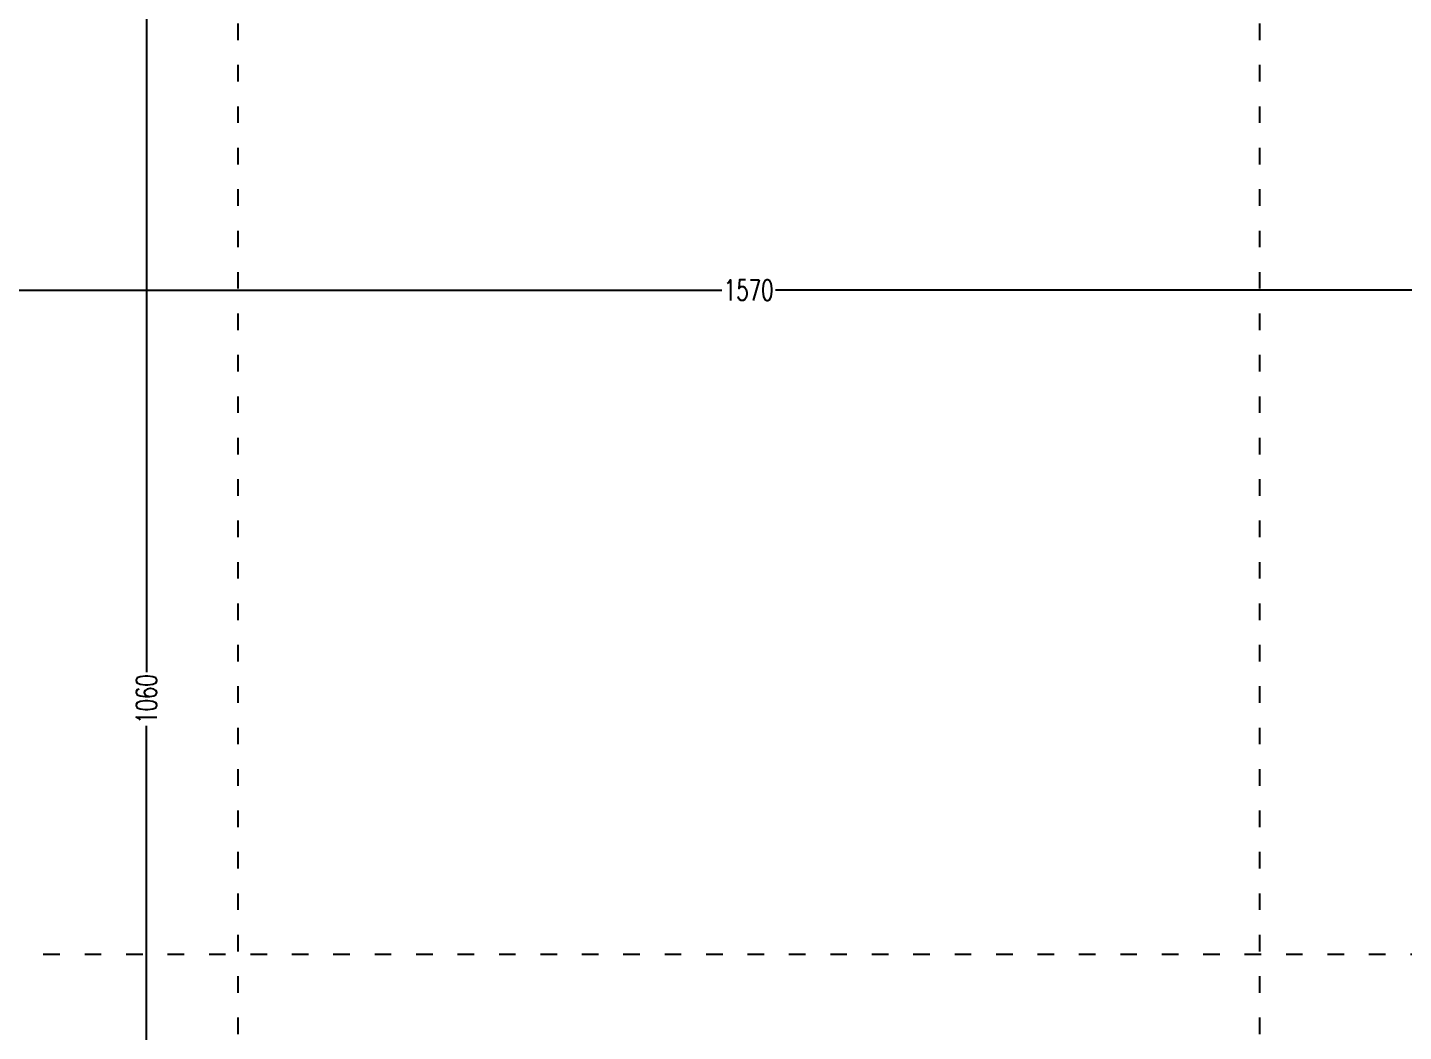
# Model space of a CAD drawing. Header units: centimetres. Extents: x -3207095 to 15275363, y -32656 to 4798027.
# Drawn here: x 678498 to 679494, y 4469814 to 4470542 of the extents above; entities that cross this region are included whole.
import ezdxf

# ---------------------------------------------------------------- set-up
doc = ezdxf.new("R2010")
doc.units = ezdxf.units.CM
doc.linetypes.add('ACAD_ISO03W100', pattern=[30, 12, -18])
doc.linetypes.add('DUZ', pattern=[500, 500])
doc.layers.get('0').update_dxf_attribs({"color": 1, "linetype": 'DUZ'})
doc.layers.add('DIM', color=1, linetype='DUZ')
doc.styles.add('DIM', font='ROMANSTW.SHX', dxfattribs={"width": 0.7})
doc.dimstyles.new('1_100', dxfattribs={"dimtxt": 15, "dimasz": 6, "dimexe": 6, "dimexo": 0, "dimgap": 2, "dimtad": 0, "dimdec": 1, "dimzin": 11, "dimdsep": 46, "dimtxsty": 'DIM', "dimblk": 'ARCHTICK', "dimcen": 3, "dimdle": 1.25, "dimclrt": 2, "dimadec": 0, "dimazin": 0, "dimtfac": 1.25, "dimtdec": 1, "dimtix": 1, "dimtofl": 0, "dimtmove": 1, "dimatfit": 3, "dimldrblk": 'ARCHTICK', "dimfxl": 20, "dimfxlon": 1, "dimtolj": 1, "dimtzin": 0, "dimarcsym": 0})

# ---------------------------------------------------------------- blocks, each defined once
blk = doc.blocks.new('_ArchTick')
at = {"color": 0, "linetype": 'ByBlock', "const_width": 0.15}
blk.add_lwpolyline([(-0.5, -0.5), (0.5, 0.5)], dxfattribs=at)
blk = doc.blocks.new('*D472')
at = {"layer": 'Defpoints', "color": 0, "linetype": 'Continuous', "lineweight": 5, "transparency": 16777216}
for p in [(678235.06, 4470364.58), (679805.06, 4470364.58), (679805.06, 4470351.37)]:
    blk.add_point(p, dxfattribs=at)
at = {"layer": 'DIM', "color": 0, "linetype": 'Continuous', "lineweight": -2, "transparency": 16777216}
for p, q in [((678235.06, 4470364.58), (678235.06, 4470345.37)), ((679805.06, 4470364.58), (679805.06, 4470345.37)), ((678233.81, 4470351.37), (679000.56, 4470351.37)), ((679806.31, 4470351.37), (679039.56, 4470351.37))]:
    blk.add_line(p, q, dxfattribs=at)
at = {"layer": 'DIM', "color": 0, "linetype": 'Continuous', "lineweight": -2, "transparency": 16777216, "xscale": 6, "yscale": 6, "zscale": 6, "rotation": 180}
blk.add_blockref('_ArchTick', (678235.06, 4470351.37), dxfattribs=at)
at = {"layer": 'DIM', "color": 0, "linetype": 'Continuous', "lineweight": -2, "transparency": 16777216, "xscale": 6, "yscale": 6, "zscale": 6}
blk.add_blockref('_ArchTick', (679805.06, 4470351.37), dxfattribs=at)
at = {"layer": 'DIM', "color": 2, "linetype": 'Continuous', "lineweight": 5, "transparency": 16777216, "insert": (679020.06, 4470351.37), "char_height": 15, "attachment_point": 5, "style": 'DIM'}
blk.add_mtext('\\A1;1570', dxfattribs=at)
blk = doc.blocks.new('*D507')
at = {"layer": 'Defpoints', "color": 0, "linetype": 'Continuous', "lineweight": 5, "transparency": 16777216}
for p in [(678603.98, 4470585.15), (678583.98, 4469525.15), (678603.98, 4469525.15)]:
    blk.add_point(p, dxfattribs=at)
at = {"layer": 'DIM', "color": 0, "linetype": 'Continuous', "lineweight": -2, "transparency": 16777216}
for p, q in [((678603.98, 4470585.15), (678577.98, 4470585.15)), ((678583.98, 4470586.4), (678583.98, 4470074.65)), ((678583.98, 4469523.9), (678583.98, 4470035.65)), ((678603.98, 4469525.15), (678577.98, 4469525.15))]:
    blk.add_line(p, q, dxfattribs=at)
at = {"layer": 'DIM', "color": 0, "linetype": 'Continuous', "lineweight": -2, "transparency": 16777216, "xscale": 6, "yscale": 6, "zscale": 6}
for p, rotation in [((678583.98, 4470585.15), 90), ((678583.98, 4469525.15), 270)]:
    blk.add_blockref('_ArchTick', p, dxfattribs=dict(at, rotation=rotation))
at = {"layer": 'DIM', "color": 2, "linetype": 'Continuous', "lineweight": 5, "transparency": 16777216, "insert": (678583.98, 4470055.15), "char_height": 15, "attachment_point": 5, "rotation": 90, "style": 'DIM'}
blk.add_mtext('\\A1;1060', dxfattribs=at)

msp = doc.modelspace()

# ---------------------------------------------------------------- linework, layer by layer
at = {"color": 232, "linetype": 'ACAD_ISO03W100'}
for p, q in [((678650.06, 4472584.38), (678650.06, 4469325.53)), ((679390.06, 4472584.38), (679390.06, 4469325.53)), ((681101.25, 4469870.15), (676992.69, 4469870.15))]:
    msp.add_line(p, q, dxfattribs=at)

# ---------------------------------------------------------------- dimensions: what is measured, and where the dimension line sits
at = {"layer": 'DIM', "linetype": 'Continuous', "lineweight": 5}
dim = msp.add_linear_dim(base=(678583.98, 4469525.15), p1=(678603.98, 4470585.15), p2=(678603.98, 4469525.15), angle=90, dimstyle='1_100', dxfattribs=at)
dim.commit()
dim.dimension.update_dxf_attribs({"geometry": '*D507', "text_midpoint": (678583.98, 4470055.15)})
dim = msp.add_linear_dim(base=(679805.06, 4470351.37), p1=(678235.06, 4470364.58), p2=(679805.06, 4470364.58), dimstyle='1_100', dxfattribs=at)
dim.commit()
dim.dimension.update_dxf_attribs({"geometry": '*D472', "text_midpoint": (679020.06, 4470351.37)})

doc.saveas('drawing.dxf')
